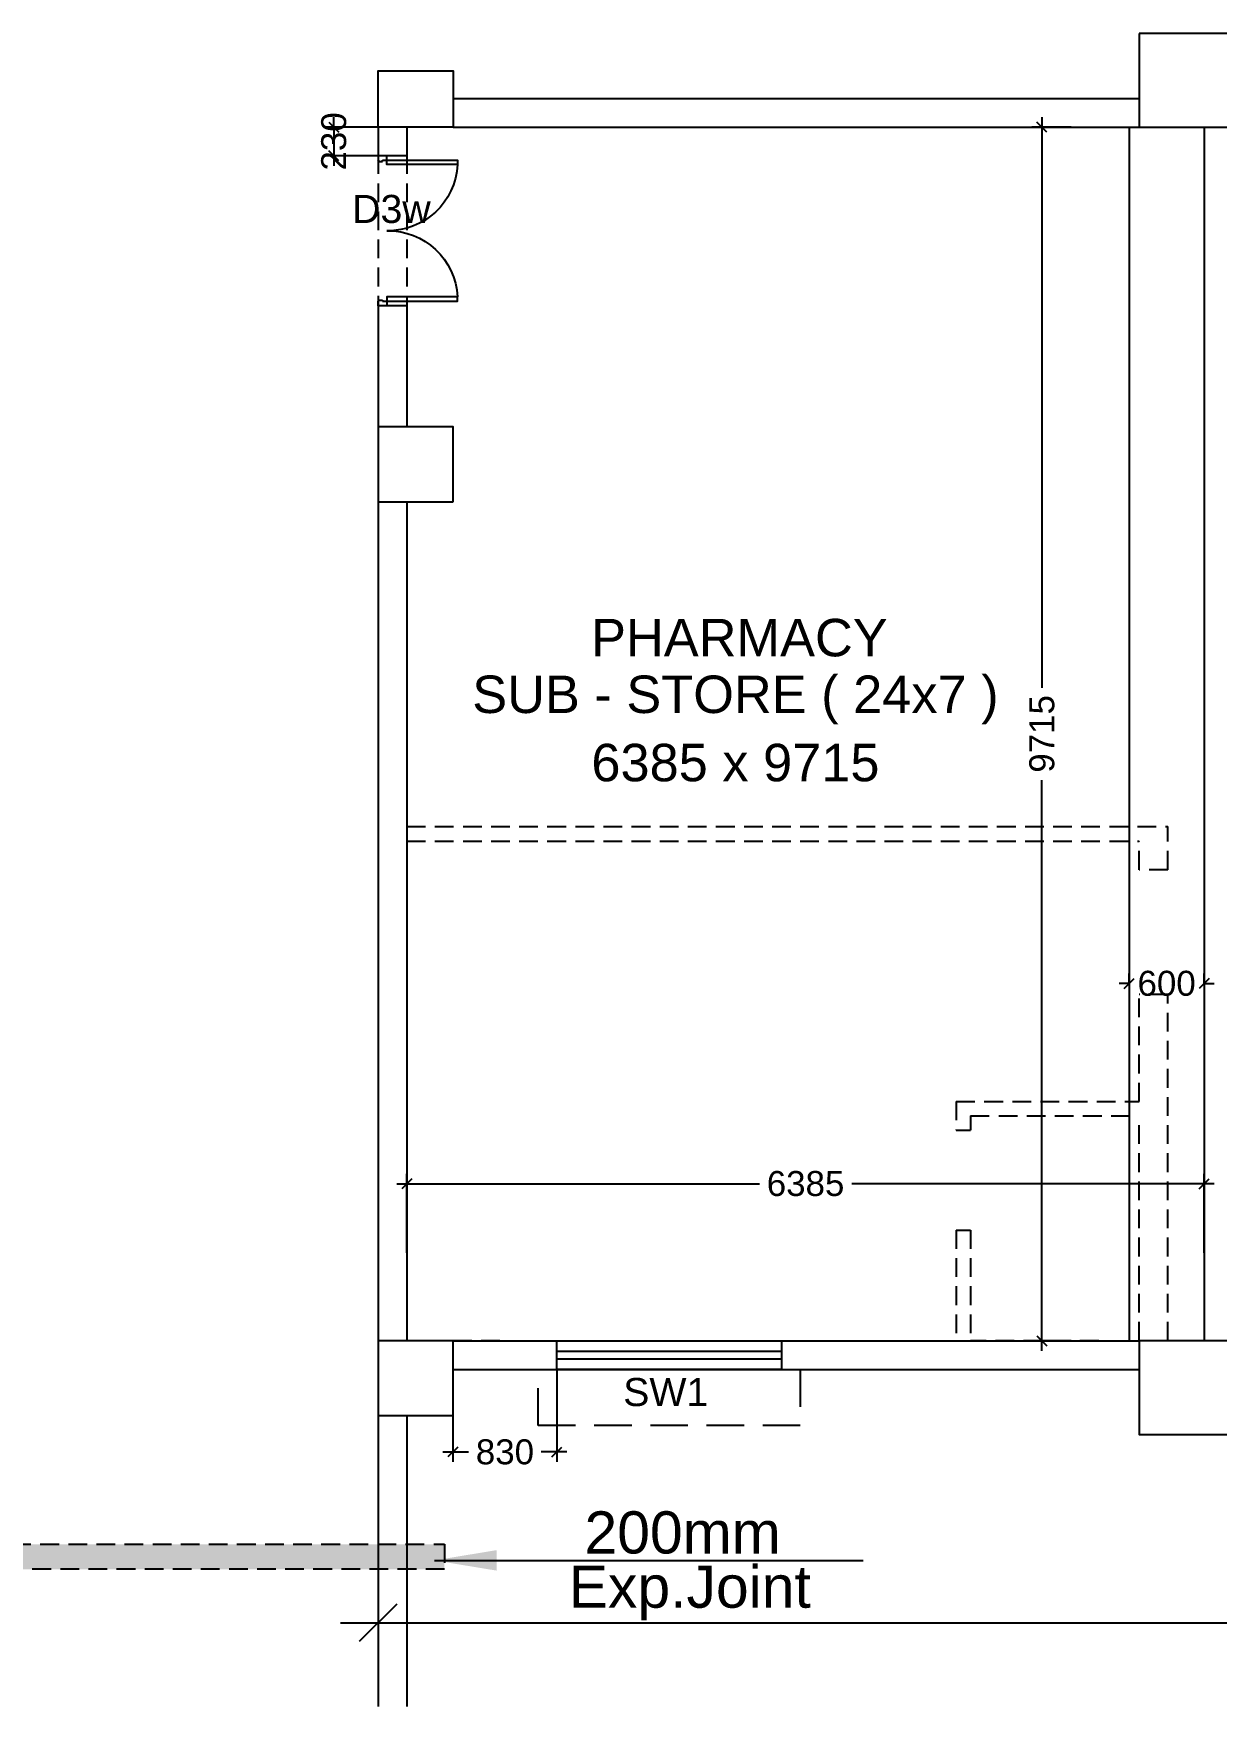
# Model space of a CAD drawing. Extents: x 6345096 to 6738923, y -6490958 to -6305885.
# Drawn here: x 6608120 to 6617593, y -6416114 to -6402720 of the extents above; entities that cross this region are included whole.
import ezdxf
from ezdxf.enums import TextEntityAlignment as Align

# ---------------------------------------------------------------- set-up
doc = ezdxf.new("R2010")
doc.units = 0
doc.header["$LTSCALE"] = 600
doc.header["$MEASUREMENT"] = 0
doc.header["$PDMODE"] = 35
doc.linetypes.add('DASHED', pattern=[0.75, 0.5, -0.25])
doc.linetypes.add('HIDDEN', pattern=[0.375, 0.25, -0.125])
doc.layers.get('0').update_dxf_attribs({"linetype": 'CONTINUOUS'})
doc.layers.get('Defpoints').update_dxf_attribs({"linetype": 'CONTINUOUS'})
for name, color, linetype in [('chajja', 7, 'CONTINUOUS'), ('DIM-TEXT', 8, 'CONTINUOUS'), ('DOOR', 32, 'CONTINUOUS'), ('Exp.Joint', 104, 'CONTINUOUS'), ('HS', 251, 'CONTINUOUS'), ('joinery', 7, 'CONTINUOUS'), ('LA-column', 3, 'CONTINUOUS'), ('Room Dim', 1, 'CONTINUOUS'), ('TEXT', 6, 'CONTINUOUS'), ('Walls', 7, 'CONTINUOUS'), ('WIN', 151, 'CONTINUOUS'), ('Working Dim', 5, 'CONTINUOUS')]:
    doc.layers.add(name, color=color, linetype=linetype)
doc.styles.add('ari', font='arial.ttf')
doc.styles.add('ARIAL', font='arial.ttf')
doc.styles.add('ROMANS', font='romans.shx')
doc.styles.add('RT', font='romant.shx')
doc.dimstyles.new('int. dim', dxfattribs={"dimtxt": 200, "dimasz": 80, "dimexe": 80, "dimexo": 0, "dimgap": 70, "dimtad": 0, "dimdec": 0, "dimzin": 12, "dimdsep": 46, "dimtxsty": 'ari', "dimblk": 'OBLIQUE', "dimcen": 2, "dimdle": 80, "dimclrd": 256, "dimclre": 256, "dimclrt": 6, "dimadec": 0, "dimazin": 0, "dimtfac": 1, "dimtdec": 0, "dimtix": 1, "dimtmove": 2, "dimatfit": 3, "dimfxl": 1, "dimtolj": 1, "dimtzin": 0, "dimlwd": -1, "dimlwe": -1, "dimarcsym": 0})
doc.dimstyles.new('LA-Footing-dim', dxfattribs={"dimtxt": 300, "dimasz": 5, "dimexe": 25, "dimexo": 25, "dimgap": 5, "dimtad": 1, "dimdec": 0, "dimzin": 0, "dimdsep": 46, "dimtxsty": 'ROMANS', "dimblk": 'DOT', "dimcen": 0.09, "dimdle": 50, "dimclrd": 5, "dimclre": 5, "dimclrt": 6, "dimadec": 0, "dimazin": 0, "dimtfac": 1, "dimtdec": 0, "dimtix": 1, "dimtofl": 0, "dimtmove": 0, "dimatfit": 3, "dimfxl": 1, "dimtolj": 1, "dimtzin": 0, "dimarcsym": 0})
doc.dimstyles.new('TEXT', dxfattribs={"dimscale": 0, "dimtxt": 600, "dimasz": 300, "dimexe": 300, "dimexo": 30, "dimgap": 50, "dimtad": 0, "dimdec": 0, "dimzin": 0, "dimdsep": 46, "dimtxsty": 'RT', "dimblk": 'OBLIQUE', "dimcen": 0.09, "dimdle": 300, "dimclrd": 256, "dimclre": 256, "dimclrt": 170, "dimadec": 0, "dimazin": 0, "dimtfac": 1, "dimtdec": 0, "dimtofl": 0, "dimtmove": 2, "dimatfit": 3, "dimfxl": 1, "dimfrac": 2, "dimtolj": 1, "dimtzin": 0, "dimlwd": -1, "dimlwe": -1, "dimarcsym": 0})

# ---------------------------------------------------------------- blocks, each defined once
blk = doc.blocks.new('_Oblique')
at = {"color": 0, "linetype": 'ByBlock', "lineweight": -2}
blk.add_line((-0.5, -0.5), (0.5, 0.5), dxfattribs=at)
blk = doc.blocks.new('*D1021')
at = {"layer": 'Defpoints', "color": 0, "transparency": 16777216}
for p in [(6611479, -6413415, 0), (6612310, -6413415, -3), (6612310, -6414076)]:
    blk.add_point(p, dxfattribs=at)
at = {"layer": 'Working Dim', "transparency": 16777216}
for p, q in [((6611479, -6413415), (6611479, -6414156)), ((6612310, -6413415), (6612310, -6414156)), ((6611399, -6414076), (6611604, -6414076)), ((6612390, -6414076), (6612185, -6414076))]:
    blk.add_line(p, q, dxfattribs=at)
at = {"layer": 'Working Dim', "transparency": 16777216, "xscale": 80, "yscale": 80, "zscale": 80, "rotation": 180}
blk.add_blockref('_Oblique', (6611479, -6414076), dxfattribs=at)
at = {"layer": 'Working Dim', "transparency": 16777216, "xscale": 80, "yscale": 80, "zscale": 80}
blk.add_blockref('_Oblique', (6612310, -6414076), dxfattribs=at)
at = {"layer": 'Working Dim', "color": 6, "transparency": 16777216, "insert": (6611895, -6414076), "char_height": 200, "attachment_point": 5, "style": 'ari'}
blk.add_mtext('\\A1;830', dxfattribs=at)
blk = doc.blocks.new('*D1284')
at = {"layer": 'Defpoints', "color": 0, "linetype": 'Continuous', "transparency": 16777216}
for p in [(6610879, -6414394, 22), (6651940, -6414395, -1), (6610879, -6415444)]:
    blk.add_point(p, dxfattribs=at)
at = {"layer": 'DIM-TEXT', "transparency": 16777216}
for p, q in [((6610879, -6414394), (6610879, -6415744)), ((6651940, -6414395), (6651940, -6415744)), ((6610579, -6415444), (6622378, -6415444)), ((6652240, -6415444), (6640441, -6415444))]:
    blk.add_line(p, q, dxfattribs=at)
at = {"layer": 'DIM-TEXT', "linetype": 'Continuous', "transparency": 16777216, "xscale": 300, "yscale": 300, "zscale": 300, "rotation": 180}
blk.add_blockref('_Oblique', (6610879, -6415444), dxfattribs=at)
at = {"layer": 'DIM-TEXT', "linetype": 'Continuous', "transparency": 16777216, "xscale": 300, "yscale": 300, "zscale": 300}
blk.add_blockref('_Oblique', (6651940, -6415444), dxfattribs=at)
at = {"layer": 'DIM-TEXT', "color": 170, "linetype": 'Continuous', "transparency": 16777216, "insert": (6631409, -6415444), "char_height": 750, "attachment_point": 5, "style": 'ari'}
blk.add_mtext('\\A1;{\\H1.067x;I.P. REGISTRATION & PHARMACY}', dxfattribs=at)
blk = doc.blocks.new('_Dot')
at = {"layer": 'WIN', "color": 0, "linetype": 'ByBlock', "lineweight": -2}
blk.add_line((-0.5, 0), (-1, 0), dxfattribs=at)
at = {"layer": 'WIN', "color": 0, "linetype": 'ByBlock', "const_width": 0.5}
blk.add_lwpolyline([(-0.25, 0, 1), (0.25, 0, 1)], format="xyb", close=True, dxfattribs=at)
blk = doc.blocks.new('Z$W@#10897')
at = {"layer": 'DOOR'}
for p, q in [((44, 88), (0, 88)), ((0, 88), (0, 0)), ((0, 0), (44, 0)), ((44, 44), (44, 88)), ((56, 44), (44, 44)), ((44, 0), (44, 2)), ((56, 12), (54, 12)), ((56, 12), (56, 44)), ((1444, 12), (1444, 44)), ((1444, 44), (1456, 44)), ((1444, 12), (1446, 12)), ((1456, 44), (1456, 88)), ((1456, 88), (1500, 88)), ((1456, 0), (1456, 2)), ((1500, 0), (1456, 0)), ((1500, 88), (1500, 0))]:
    blk.add_line(p, q, dxfattribs=at)
for points in [[(88, 794), (88, 88), (44, 88), (44, 794)], [(1412, 794), (1412, 88), (1456, 88), (1456, 794)]]:
    blk.add_lwpolyline(points, close=True, dxfattribs=at)
at = {"layer": 'DOOR', "color": 145}
for centre, start, end in [((57, 102), 358.8871, 87.3823), ((1443, 102), 92.6177, 181.1129)]:
    blk.add_arc(centre, 693, start, end, dxfattribs=at)
at = {"layer": 'DOOR'}
for centre, start, end in [((44, 12), 270, 0), ((1456, 12), 180, 270)]:
    blk.add_arc(centre, 9.92, start, end, dxfattribs=at)
blk = doc.blocks.new('*D2031')
at = {"layer": 'Defpoints', "color": 0, "transparency": 16777216}
for p in [(6617494, -6411928), (6611109, -6412481), (6617494, -6412481)]:
    blk.add_point(p, dxfattribs=at)
at = {"layer": 'Working Dim', "transparency": 16777216}
for p, q in [((6611109, -6412481), (6611109, -6411848)), ((6617494, -6412481), (6617494, -6411848)), ((6611029, -6411928), (6613932, -6411928)), ((6617574, -6411928), (6614672, -6411928))]:
    blk.add_line(p, q, dxfattribs=at)
at = {"layer": 'Working Dim', "transparency": 16777216, "xscale": 80, "yscale": 80, "zscale": 80, "rotation": 180}
blk.add_blockref('_Oblique', (6611109, -6411928), dxfattribs=at)
at = {"layer": 'Working Dim', "transparency": 16777216, "xscale": 80, "yscale": 80, "zscale": 80}
blk.add_blockref('_Oblique', (6617494, -6411928), dxfattribs=at)
at = {"layer": 'Working Dim', "color": 6, "transparency": 16777216, "insert": (6614302, -6411928), "char_height": 200, "attachment_point": 5, "style": 'ari'}
blk.add_mtext('\\A1;6385', dxfattribs=at)
blk = doc.blocks.new('*D2032')
at = {"layer": 'Defpoints', "color": 0, "transparency": 16777216}
for p in [(6616430, -6403470), (6616195, -6413185), (6616430, -6413185, 3)]:
    blk.add_point(p, dxfattribs=at)
at = {"layer": 'Working Dim', "transparency": 16777216}
for p, q in [((6616195, -6403390), (6616195, -6407958)), ((6616430, -6403470), (6616115, -6403470)), ((6616195, -6413265), (6616195, -6408697)), ((6616430, -6413185), (6616115, -6413185))]:
    blk.add_line(p, q, dxfattribs=at)
at = {"layer": 'Working Dim', "transparency": 16777216, "xscale": 80, "yscale": 80, "zscale": 80}
for p, rotation in [((6616195, -6403470), 90), ((6616195, -6413185), 270)]:
    blk.add_blockref('_Oblique', p, dxfattribs=dict(at, rotation=rotation))
at = {"layer": 'Working Dim', "color": 6, "transparency": 16777216, "insert": (6616195, -6408327), "char_height": 200, "attachment_point": 5, "rotation": 90, "style": 'ari'}
blk.add_mtext('\\A1;9715', dxfattribs=at)
blk = doc.blocks.new('*D2087')
at = {"layer": 'Defpoints', "color": 0, "transparency": 16777216}
for p in [(6610879, -6403470), (6610525, -6403699), (6610879, -6403699)]:
    blk.add_point(p, dxfattribs=at)
at = {"layer": 'Working Dim', "transparency": 16777216}
for p, q in [((6610525, -6403470), (6610525, -6403390)), ((6610879, -6403470), (6610445, -6403470)), ((6610525, -6403470), (6610525, -6403699)), ((6610879, -6403699), (6610445, -6403699)), ((6610525, -6403699), (6610525, -6403779))]:
    blk.add_line(p, q, dxfattribs=at)
at = {"layer": 'Working Dim', "transparency": 16777216, "xscale": 80, "yscale": 80, "zscale": 80}
for p, rotation in [((6610525, -6403470), 270), ((6610525, -6403699), 90)]:
    blk.add_blockref('_Oblique', p, dxfattribs=dict(at, rotation=rotation))
at = {"layer": 'Working Dim', "color": 6, "transparency": 16777216, "insert": (6610525, -6403584), "char_height": 200, "attachment_point": 5, "rotation": 90, "style": 'ari'}
blk.add_mtext('\\A1;230', dxfattribs=at)
blk = doc.blocks.new('*D2101')
at = {"layer": 'Defpoints', "color": 0, "transparency": 16777216}
for p in [(6616893, -6410325), (6617493, -6410325), (6617493, -6410325)]:
    blk.add_point(p, dxfattribs=at)
at = {"layer": 'Working Dim', "transparency": 16777216}
for p, q in [((6616893, -6410325), (6616813, -6410325)), ((6616893, -6410325), (6616893, -6410245)), ((6616893, -6410325), (6616902, -6410325)), ((6617493, -6410325), (6617485, -6410325)), ((6617493, -6410325), (6617493, -6410245)), ((6617493, -6410325), (6617573, -6410325))]:
    blk.add_line(p, q, dxfattribs=at)
at = {"layer": 'Working Dim', "transparency": 16777216, "xscale": 80, "yscale": 80, "zscale": 80}
blk.add_blockref('_Oblique', (6616893, -6410325), dxfattribs=at)
at = {"layer": 'Working Dim', "transparency": 16777216, "xscale": 80, "yscale": 80, "zscale": 80, "rotation": 180}
blk.add_blockref('_Oblique', (6617493, -6410325), dxfattribs=at)
at = {"layer": 'Working Dim', "color": 6, "transparency": 16777216, "insert": (6617193, -6410325), "char_height": 200, "attachment_point": 5, "style": 'ari'}
blk.add_mtext('\\A1;600', dxfattribs=at)
blk = doc.blocks.new('*D2385')
at = {"layer": 'Defpoints', "color": 0, "linetype": 'Continuous', "transparency": 16777216}
for p in [(6610880, -6417570), (6651940, -6418894, -2), (6610880, -6419424, 0)]:
    blk.add_point(p, dxfattribs=at)
at = {"layer": 'DIM-TEXT', "transparency": 16777216}
for p, q in [((6610880, -6419424), (6610880, -6417270)), ((6651940, -6418894), (6651940, -6417270)), ((6610580, -6417570), (6625608, -6417570)), ((6652240, -6417570), (6637211, -6417570))]:
    blk.add_line(p, q, dxfattribs=at)
at = {"layer": 'DIM-TEXT', "linetype": 'Continuous', "transparency": 16777216, "xscale": 300, "yscale": 300, "zscale": 300, "rotation": 180}
blk.add_blockref('_Oblique', (6610880, -6417570), dxfattribs=at)
at = {"layer": 'DIM-TEXT', "linetype": 'Continuous', "transparency": 16777216, "xscale": 300, "yscale": 300, "zscale": 300}
blk.add_blockref('_Oblique', (6651940, -6417570), dxfattribs=at)
at = {"layer": 'DIM-TEXT', "color": 170, "linetype": 'Continuous', "transparency": 16777216, "insert": (6631410, -6417570), "char_height": 750, "attachment_point": 5, "style": 'ari'}
blk.add_mtext('\\A1;{\\H1.067x;OPD - ORTHOPEDICS}', dxfattribs=at)
blk = doc.blocks.new('A$C2CD672AE')
at = {"layer": 'Walls', "color": 8, "linetype": 'HIDDEN'}
for p, q in [((81159.9, 53183.7), (86654, 53183.7)), ((80560, 52954.3), (80560, 50554.1)), ((80790, 52954.3), (80790, 50554.1)), ((81159.9, 52954.2), (86654, 52954.2)), ((80560.1, 49954.1), (80560.1, 43239.2)), ((80790.1, 49954.1), (80790.1, 43239.2)), ((80790.1, 47354.2), (86884.4, 47354.1)), ((86884.4, 47009.6), (86884.4, 47354.1)), ((80790.1, 47239.2), (86654.1, 47239.1)), ((86654.1, 47009.6), (86654.1, 47239.1)), ((86884.5, 47009.6, -3.4), (86654.1, 47009.6, -3.4)), ((86654.1, 45154.1), (86654.1, 46009.6)), ((86884.5, 46009.6, -3.4), (86654.1, 46009.6, -3.4)), ((86884.4, 43239.2), (86884.4, 46009.6)), ((85189.1, 45154.2), (85189.1, 44924.2)), ((85189.1, 45154.2), (86654.1, 45154.2)), ((85304.1, 45039.2), (85304.1, 44924.2)), ((85304.1, 45039.2), (86654.1, 45039.2)), ((86654, 43239.2), (86654, 45039.2)), ((85189.1, 44924.2), (85304.1, 44924.2)), ((85189.1, 44124.2), (85189.1, 43239.1)), ((85189.1, 44124.2), (85304.1, 44124.2)), ((85304.1, 44124.2), (85304.1, 43239.1)), ((81160.1, 43239.2), (85189.1, 43239.1)), ((85304.1, 43239.1), (86654, 43239.2)), ((86329, 43239.2), (85304.1, 43239.1)), ((81160.1, 43009.2), (86654, 43009.2)), ((80560.1, 42639.2), (80560.1, 40310.2)), ((80790.1, 42639.2), (80790.1, 40310.2))]:
    blk.add_line(p, q, dxfattribs=at)

msp = doc.modelspace()

# ---------------------------------------------------------------- hatches: boundary and pattern name
at = {"layer": 'Exp.Joint', "linetype": 'HIDDEN'}
msp.add_hatch(color=256, dxfattribs=at).paths.add_polyline_path([(6607049.53, -6414814.292), (6611410.732, -6414814.292), (6611410.732, -6415014.292), (6607049.53, -6415014.292)])
msp.add_hatch(color=256, dxfattribs=at).paths.add_polyline_path([(6607049.53, -6414814.292), (6611410.732, -6414814.292), (6611410.732, -6415014.292), (6607049.53, -6415014.292)])

# ---------------------------------------------------------------- linework, layer by layer
at = {"layer": 'chajja', "color": 7, "linetype": 'DASHED', "elevation": -0.302}
msp.add_lwpolyline([(6614259.862, -6413414.724), (6614259.862, -6413864.724), (6612159.862, -6413864.723), (6612159.862, -6413414.723)], dxfattribs=at)
at = {"layer": 'Exp.Joint', "linetype": 'HIDDEN', "elevation": 4.276}
msp.add_lwpolyline([(6607049.53, -6414814.292), (6611410.732, -6414814.292), (6611410.732, -6415014.292), (6607049.53, -6415014.292)], close=True, dxfattribs=at)
msp.add_lwpolyline([(6607049.53, -6414814.292), (6611410.732, -6414814.292), (6611410.732, -6415014.292), (6607049.53, -6415014.292)], close=True, dxfattribs=at)
at = {"layer": 'LA-column', "color": 2}
for points, elevation in [([(6616973.353, -6402719.726), (6616973.353, -6403469.726), (6617723.353, -6403469.726), (6617723.353, -6402719.726)], 3.421), ([(6611479.353, -6403469.615), (6610879.353, -6403469.615), (6610879.353, -6403019.615), (6611479.353, -6403019.615)], 2.39), ([(6611479.353, -6406469.793), (6611479.353, -6405869.793), (6610879.353, -6405869.793), (6610879.353, -6406469.793)], 3.421), ([(6611479.442, -6413784.832), (6611479.442, -6413184.832), (6610879.442, -6413184.832), (6610879.442, -6413784.832)], 3.421), ([(6616973.353, -6413184.829), (6616973.353, -6413934.829), (6617723.353, -6413934.829), (6617723.353, -6413184.829)], 3.421)]:
    msp.add_lwpolyline(points, close=True, dxfattribs=dict(at, elevation=elevation))
at = {"layer": 'Walls'}
for p, q in [((6611479.263, -6403240.181), (6616973.353, -6403240.181)), ((6611479.263, -6403469.732), (6616973.353, -6403469.732)), ((6616893.355, -6403469.732), (6616893.355, -6413184.829)), ((6617493.355, -6403469.732), (6617493.355, -6413184.829)), ((6611479.441, -6413184.726), (6616973.353, -6413184.754, 3.421)), ((6611479.441, -6413414.724), (6616973.353, -6413414.724))]:
    msp.add_line(p, q, dxfattribs=at)
at = {"layer": 'Walls', "linetype": 'Continuous'}
for p, q in [((6610879.353, -6403469.618), (6610879.353, -6403699.169)), ((6611109.35, -6403469.618), (6611109.35, -6403699.169)), ((6610879.353, -6404899.169), (6610879.353, -6405869.797)), ((6611109.35, -6404899.169), (6611109.35, -6405869.797)), ((6610879.441, -6406469.797), (6610879.441, -6413184.724)), ((6611109.439, -6406469.797), (6611109.439, -6413184.724)), ((6610879.442, -6413784.724), (6610879.441, -6416113.734)), ((6611109.442, -6413784.724), (6611109.441, -6416113.734))]:
    msp.add_line(p, q, dxfattribs=at)
for points in [[(6611109.35, -6403699.169), (6610879.353, -6403699.169)], [(6611109.35, -6404899.169), (6610879.353, -6404899.169)]]:
    msp.add_lwpolyline(points, dxfattribs=at)
at = {"layer": 'WIN', "linetype": 'Continuous', "elevation": -3.378}
for points in [[(6614109.862, -6413414.724), (6612309.862, -6413414.724), (6612309.862, -6413184.724), (6614109.862, -6413184.724)], [(6614109.862, -6413331.94), (6612309.862, -6413331.94), (6612309.862, -6413267.507), (6614109.862, -6413267.507)]]:
    msp.add_lwpolyline(points, close=True, dxfattribs=at)

# ---------------------------------------------------------------- block references
at = {"layer": 'DOOR', "xscale": -0.7999999783933163, "yscale": 0.7999999783933163, "zscale": 0.7999999783933163, "rotation": 270}
msp.add_blockref('Z$W@#10897', (6610879.353, -6404899.169), dxfattribs=at)
at = {"layer": 'HS'}
msp.add_blockref('A$C2CD672AE', (6530319.294, -6456423.902, 8.17), dxfattribs=at)

# ---------------------------------------------------------------- texts
at = {"layer": 'Exp.Joint', "color": 7, "style": 'ARIAL'}
for s, p in [('200mm', (6613317.718, -6414888.596, 18.971)), ('Exp.Joint', (6613375.004, -6415322.935, 18.971))]:
    msp.add_text(s, height=337.5, dxfattribs=at).set_placement(p, align=Align.CENTER)
at = {"layer": 'joinery', "style": 'ari'}
for s, p in [('D3w', (6610986.084, -6404237.134)), ('SW1', (6613182.628, -6413708.433, -3.378))]:
    msp.add_text(s, height=225, dxfattribs=at).set_placement(p, align=Align.CENTER)
at = {"layer": 'Room Dim', "color": 1, "style": 'ari'}
msp.add_text('6385 x 9715', height=300, rotation=359.9999844, dxfattribs=at).set_placement((6613740.459, -6408706.502, 45.042), align=Align.CENTER)
at = {"layer": 'TEXT', "color": 7, "style": 'ARIAL'}
for s, p in [('PHARMACY', (6613772.189, -6407706.264, 5.131)), ('SUB - STORE ( 24x7 )', (6613740.459, -6408160.088, 45.042))]:
    msp.add_text(s, height=300, dxfattribs=at).set_placement(p, align=Align.CENTER)

# ---------------------------------------------------------------- dimensions: what is measured, and where the dimension line sits
at = {"layer": 'DIM-TEXT', "linetype": 'Continuous'}
for base, p1, p2, text, picture, middle in [((6610879.353, -6415444.191, 1.031), (6651939.58, -6414394.748), (6610879.353, -6414393.572, 22.984), '{\\H1.067x;I.P. REGISTRATION & PHARMACY}', '*D1284', (6631409.467, -6415444.191, 1.031)), ((6610879.627, -6417570.097, 3.123), (6651939.587, -6418893.706, 1.031), (6610879.627, -6419423.7, 2.775), '{\\H1.067x;OPD - ORTHOPEDICS}', '*D2385', (6631409.607, -6417570.097, 3.123))]:
    dim = msp.add_linear_dim(base=base, p1=p1, p2=p2, angle=180, text=text, dimstyle='TEXT', override={"dimscale": 1, "dimtxt": 750, "dimexo": 0, "dimtxsty": 'ari'}, dxfattribs=at)
    dim.commit()
    dim.dimension.update_dxf_attribs({"geometry": picture, "text_midpoint": middle})
at = {"layer": 'Working Dim', "color": 6}
for base, p1, p2, picture, middle in [((6610525.069, -6403699.169), (6610879.353, -6403469.618), (6610879.353, -6403699.169), '*D2087', (6610525.069, -6403584.394)), ((6616195.49, -6413184.676, -0.338), (6616430.087, -6403469.655, -0.338), (6616430.034, -6413184.676, 3.082), '*D2032', (6616195.49, -6408327.165, -0.338))]:
    dim = msp.add_linear_dim(base=base, p1=p1, p2=p2, angle=90, dimstyle='int. dim', override={"dimtxt": 200, "dimarcsym": 1}, dxfattribs=at)
    dim.commit()
    dim.dimension.update_dxf_attribs({"geometry": picture, "text_midpoint": middle})
for base, p1, p2, picture, middle in [((6617493.355, -6410325.062), (6616893.355, -6410325.062), (6617493.355, -6410325.062), '*D2101', (6617193.355, -6410325.062)), ((6617494.355, -6411927.776), (6611109.439, -6412481.381), (6617494.355, -6412481.381), '*D2031', (6614301.897, -6411927.776)), ((6612309.862, -6414075.92), (6611479.441, -6413414.724, -0.302), (6612309.862, -6413414.724, -3.378), '*D1021', (6611894.652, -6414075.92))]:
    dim = msp.add_linear_dim(base=base, p1=p1, p2=p2, dimstyle='int. dim', override={"dimtxt": 200, "dimarcsym": 1}, dxfattribs=at)
    dim.commit()
    dim.dimension.update_dxf_attribs({"geometry": picture, "text_midpoint": middle})

# ---------------------------------------------------------------- leaders
at = {"layer": 'Exp.Joint'}
msp.add_leader([(6611329.87, -6414943.684, 17.917), (6614762.645, -6414943.684, 17.917)], dimstyle='LA-Footing-dim', override={"dimasz": 500, "dimgap": 5, "dimtad": 0}, dxfattribs=at)

doc.saveas('drawing.dxf')
